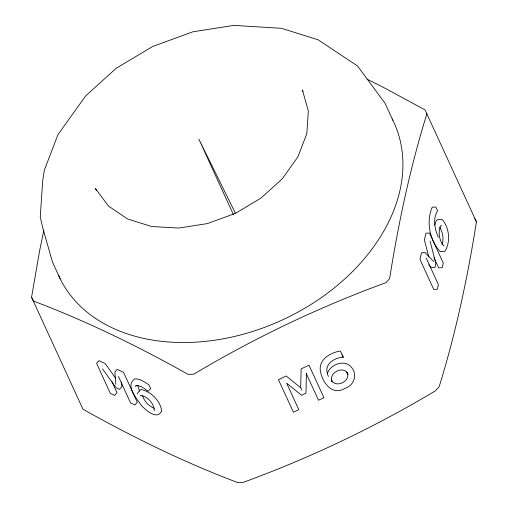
<?xml version="1.0" encoding="UTF-8"?>
<svg xmlns="http://www.w3.org/2000/svg" width="508" height="508" viewBox="0 0 508 508"><rect width="100%" height="100%" fill="white"/><g stroke="black" fill="none" stroke-linecap="round" stroke-linejoin="round"><path stroke-width="0.76" d="M306.4 373.697L305.987 393.179L301.574 395.281L286.633 383.108L298.787 409.651L293.427 412.204L278.447 379.692L286.233 375.983L300.666 387.737L301.885 390.207M300.666 387.737L301.155 368.878L308.966 365.157L323.939 397.675L318.554 400.24L306.165 373.38M367.163 79.254L383.305 87.312L425.025 109.893L476.428 221.875C467.589 277.559 455.886 332.835 439.153 386.715L435.47 390.83C374.46 427.272 310.128 457.93 243.37 482.308L237.801 482.6C184.277 462.426 132.842 437.191 82.975 409.238L31.572 297.263L39.573 251.003L43.872 230.13M434.734 225.019L436.074 221.132L436.88 220.091L437.782 219.646L442.341 219.64C449.415 227.882 450.78 242.291 444.837 251.346L440.125 251.574C429.724 240.328 425.863 221.494 432.257 207.194L435.851 207.01L437.566 210.75C432.625 218.796 434.689 229.171 438.36 237.306M442.1 244.304C443.941 238.608 442.728 232.226 439.668 227.184M426.91 113.716C410.172 167.596 398.469 222.872 389.636 278.555L385.953 282.67C319.195 307.054 254.864 337.712 193.853 374.155L188.284 374.447C138.417 346.494 86.982 321.259 33.458 301.085L31.572 297.263M154.299 410.762C154.197 403.854 147.733 396.246 140.646 395.516L140.113 395.865M137.185 393.802L140.075 389.992L141.23 389.509C151.155 391.719 160.528 400.844 161.671 411.112C156.775 420.421 146.063 410.121 141.421 405.594C137.122 398.78 124.879 385.826 134.696 378.911C140.011 378.447 144.64 382.124 148.901 384.854L150.616 388.595L148.241 391.255C144.666 388.925 140.837 385.229 136.258 385.655L135.56 386.315L136.506 385.255M96.444 190.703L95.46 188.544L108.445 206.038L127.597 218.98L151.606 226.492L178.848 228.06L207.454 223.577L235.477 213.347L261.01 198.069L282.315 178.784L297.936 156.807L306.807 133.636L308.331 110.852L302.393 89.999L303.054 91.44M441.592 225.381L441.007 225.546C437.617 231.527 439.337 239.439 442.811 245.027L444.119 245.859M328.479 376.39L327.26 373.92C329.635 364.604 344.608 358.889 351.263 367.043C357.924 374.326 354.146 385.509 344.983 388.36C331.724 396.532 321.774 381.629 320.224 370.021C319.234 358.927 330.835 352.508 340.36 351.015L343.294 357.226C334.943 357.397 324.009 363.969 327.444 373.647M154.248 408.273C148.628 406.159 144.215 401.18 142.456 395.491M433.546 261.449L425.101 252.533L421.507 252.717L419.995 259.397L433.749 289.439L437.35 289.255L438.385 284.651L426.237 258.108M428.809 264.82L431.381 267.532L434.981 267.348L435.832 263.563L430.073 241.148M115.519 378.015L105.219 363.633L98.946 360.661L96.571 363.322L110.325 393.363L114.643 395.415L117.024 392.754L111.766 381.273M102.489 368.865L115.945 387.642L119.494 389.325L121.876 386.671L121.495 382.111M331.432 380.048C335.75 388.887 351.834 380.797 346.805 371.989L348.024 374.46C344.361 364.515 327.489 372.904 332.264 381.965L331.349 380.117M474.853 218.688L476.428 221.875M342.075 354.762L343.294 357.226M235.477 213.347L198.926 139.275L233.515 214.821M392.855 120.263L385.134 103.403L357.556 66.002L318.091 39.776L281.413 28.308L233.782 25.4L192.811 31.82L152.679 46.469L116.11 68.351L85.604 95.968L57.906 134.747L44.348 170.142L42.672 180.931L40.259 217.106L42.869 228.327L52.413 261.855L60.135 278.714M434.029 257.835L438.626 267.881L442.22 267.691L443.268 263.068L429.514 233.02L425.92 233.21L424.402 239.909L428.803 257.137M118.421 376.415L130.575 402.958L134.918 405.016L137.293 402.361L123.539 372.313L117.246 369.335L114.872 371.989L115.83 384.423M139.56 391.141L137.738 385.356M392.17 118.897A184.283 132.785 -24.6 0 1 283.769 319.297A184.283 132.785 -24.6 0 1 58.471 275.165"/></g></svg>
